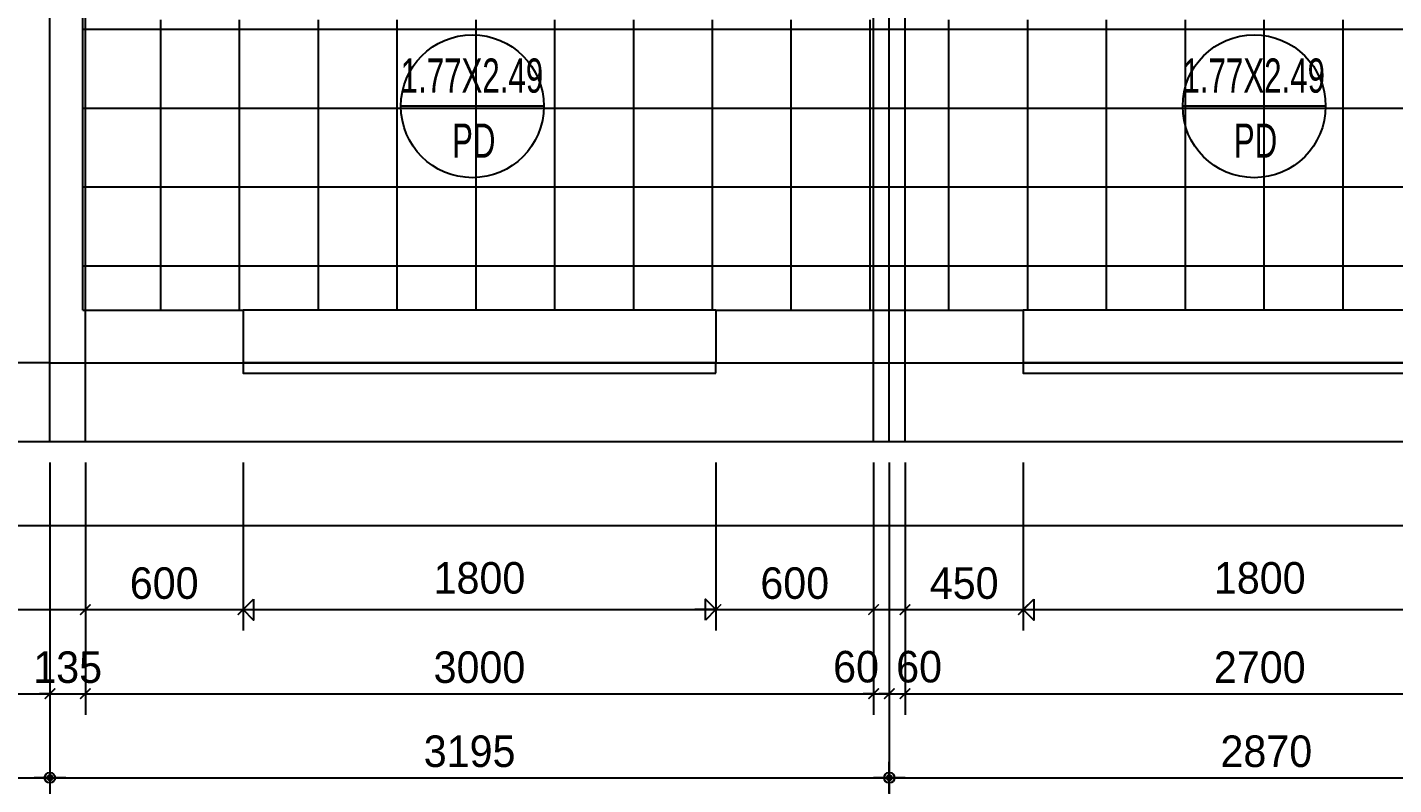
# Model space of a CAD drawing. Header units: millimetres. Extents: x -24416 to 92204, y -190080 to 23760.
# Drawn here: x 8192 to 13393, y -67675 to -64792 of the extents above; entities that cross this region are included whole.
import ezdxf
from ezdxf.enums import TextEntityAlignment as Align
from ezdxf.xclip import XClip

# ---------------------------------------------------------------- set-up
doc = ezdxf.new("R2010")
doc.units = ezdxf.units.MM
doc.header["$LTSCALE"] = 50
doc.header["$XCLIPFRAME"] = 0
doc.linetypes.add('AUDIT_D_220706163347-0', pattern=[0])
doc.linetypes.add('CEN', pattern=[62, 60, -1, 0, -1])
doc.layers.get('defpoints').update_dxf_attribs({"color": 139})
for name, color, linetype in [('A-창호부호', 4, 'Continuous'), ('AA-XXXX-DIMS', 7, 'Continuous'), ('ARDM', 7, 'Continuous'), ('CEN_CON', 1, 'CEN'), ('CEN_WALL', 12, 'CEN'), ('CONC', 2, 'Continuous'), ('DIM', 7, 'AUDIT_D_220706163347-0'), ('ELE3_CON', 7, 'Continuous'), ('X - 단위세대$0$ETC', 6, 'Continuous'), ('바닥타일', 8, 'Continuous')]:
    doc.layers.add(name, color=color, linetype=linetype)
doc.layers.add('MC', color=135, linetype='Continuous', plot=False)
doc.styles.add('HAUD01', font='Dotum.ttf')
doc.styles.add('맑은고딕', font='malgun.ttf', dxfattribs={"width": 0.9})
doc.dimstyles.new('DIM_40', dxfattribs={"dimscale": 40, "dimtxt": 3, "dimasz": 1, "dimexe": 2, "dimexo": 2, "dimgap": 1, "dimtad": 1, "dimdec": 0, "dimzin": 0, "dimdsep": 46, "dimtxsty": '맑은고딕', "dimblk1": 'DIMDOT', "dimblk2": 'DIMDOT', "dimsah": 1, "dimcen": 0.09, "dimdle": 2, "dimclrd": 7, "dimclre": 7, "dimclrt": 3, "dimadec": 0, "dimazin": 0, "dimtfac": 1, "dimtdec": 0, "dimtix": 1, "dimtmove": 2, "dimatfit": 3, "dimldrblk": 'DIMDOT', "dimfxl": 2, "dimtolj": 1, "dimtzin": 0, "dimarcsym": 0})
doc.dimstyles.new('MCDIM_40', dxfattribs={"dimscale": 40, "dimtxt": 3, "dimasz": 1, "dimexe": 2, "dimexo": 2, "dimgap": 1, "dimtad": 1, "dimdec": 0, "dimzin": 0, "dimdsep": 46, "dimtxsty": '맑은고딕', "dimblk1": 'ARCHTICK', "dimblk2": 'ARCHTICK', "dimsah": 1, "dimcen": 0.09, "dimdle": 2, "dimclrd": 7, "dimclre": 7, "dimclrt": 3, "dimadec": 0, "dimazin": 0, "dimtfac": 1, "dimtdec": 0, "dimtix": 1, "dimtmove": 2, "dimatfit": 3, "dimldrblk": 'ARCHTICK', "dimfxl": 1, "dimtolj": 1, "dimtzin": 0, "dimarcsym": 0})
doc.dimstyles.new('외부80-WIN', dxfattribs={"dimscale": 40, "dimtxt": 3, "dimasz": 1, "dimexe": 2, "dimexo": 2.5, "dimgap": 1.5, "dimtad": 1, "dimdec": 0, "dimzin": 0, "dimdsep": 46, "dimtxsty": '맑은고딕', "dimblk": 'DO2-2', "dimblk1": 'DO2-2', "dimblk2": 'DIMDOT', "dimcen": 0.09, "dimdle": 2, "dimclrd": 7, "dimclre": 7, "dimclrt": 3, "dimadec": 0, "dimazin": 0, "dimtfac": 1, "dimtdec": 0, "dimtix": 1, "dimtmove": 2, "dimatfit": 3, "dimldrblk": 'DO2-2', "dimfxl": 1, "dimtolj": 1, "dimtzin": 0, "dimarcsym": 0})

# ---------------------------------------------------------------- blocks, each defined once
blk = doc.blocks.new('U-84B(기본)', base_point=(204212.1, -50484.6))
at = {"layer": '바닥타일'}
h = blk.add_hatch(dxfattribs=at)
h.set_pattern_fill('_USER', color=256, scale=300, double=1, pattern_type=0)
h.set_pattern_definition([(0, (0, 0), (0, 300), []), (90, (0, 0), (-300, 2e-14), [])])
h.paths.add_polyline_path([(215287.1, -49004.6), (215287.1, -49379.6), (214987.1, -49379.6), (214987.1, -49179.6), (204337.1, -49179.6), (204337.1, -50284.6), (217137.1, -50284.6), (217137.1, -49004.6)])
at = {"layer": 'CEN_CON'}
for p, q in [((204212.1, -50784.6), (204212.1, -43109.6)), ((204212.1, -50784.6), (204212.1, -43609.6)), ((204212.1, -50484.6), (219712.1, -50484.6))]:
    blk.add_line(p, q, dxfattribs=at)
at = {"layer": 'CEN_WALL'}
blk.add_line((207407.1, -50784.6), (207407.1, -46359.6), dxfattribs=at)
at = {"layer": 'CONC'}
for p, q in [((204337.1, -50284.6), (204337.1, -48969.6)), ((204337.1, -50284.6), (204947.1, -50284.6)), ((204947.1, -50284.6), (204947.1, -50484.6)), ((206747.1, -50284.6), (207917.1, -50284.6)), ((206747.1, -50284.6), (206747.1, -50484.6)), ((207917.1, -50284.6), (207917.1, -50484.6)), ((204212.1, -50484.6), (204947.1, -50484.6)), ((206747.1, -50484.6), (207917.1, -50484.6))]:
    blk.add_line(p, q, dxfattribs=at)
at = {"layer": 'ELE3_CON'}
for p, q in [((206747.1, -50284.6), (204947.1, -50284.6)), ((209717.1, -50284.6), (207917.1, -50284.6))]:
    blk.add_line(p, q, dxfattribs=at)
at = {"layer": 'MC'}
for p, q in [((204347.1, -50784.6), (204347.1, -46219.6)), ((207347.1, -50784.6), (207347.1, -46359.6)), ((207467.1, -50784.6), (207467.1, -46359.6))]:
    blk.add_line(p, q, dxfattribs=at)
at = {"layer": 'X - 단위세대$0$ETC'}
for points in [[(206747.1, -50524.6), (206747.1, -50484.6), (204947.1, -50484.6), (204947.1, -50524.6), (206747.1, -50524.6)], [(209717.1, -50524.6), (209717.1, -50484.6), (207917.1, -50484.6), (207917.1, -50524.6), (209717.1, -50524.6)]]:
    blk.add_lwpolyline(points, dxfattribs=at)
blk = doc.blocks.new('A$C4D377245')
at = {"layer": 'A-창호부호'}
blk.add_line((675.4, 345), (14.6, 345), dxfattribs=at)
blk.add_circle((345, 345), 330.4, dxfattribs=at)
blk = doc.blocks.new('DIMDOT')
at = {"layer": 'AA-XXXX-DIMS'}
for p, q in [((0, -1.5), (0, 1.5)), ((-1.5, 0), (1.5, 0))]:
    blk.add_line(p, q, dxfattribs=at)
for radius in [0.5, 0.25]:
    blk.add_circle((0, 0), radius, dxfattribs=at)
blk = doc.blocks.new('*D442')
at = {"layer": 'defpoints', "color": 0, "transparency": 16777216}
for p in [(8278.2, -90129), (23178.2, -90129), (23178.2, -91729)]:
    blk.add_point(p, dxfattribs=at)
at = {"layer": 'DIM', "color": 7, "lineweight": -2, "transparency": 16777216}
for p, q in [((8278.2, -90209), (8278.2, -91809)), ((23178.2, -90209), (23178.2, -91809)), ((8318.2, -91729), (23138.2, -91729))]:
    blk.add_line(p, q, dxfattribs=at)
at = {"layer": 'DIM', "color": 7, "lineweight": -2, "transparency": 16777216, "xscale": 40, "yscale": 40, "zscale": 40, "rotation": 180}
blk.add_blockref('DIMDOT', (8278.2, -91729), dxfattribs=at)
at = {"layer": 'DIM', "color": 7, "lineweight": -2, "transparency": 16777216, "xscale": 40, "yscale": 40, "zscale": 40}
blk.add_blockref('DIMDOT', (23178.2, -91729), dxfattribs=at)
at = {"layer": 'DIM', "color": 3, "transparency": 16777216, "insert": (15728.2, -91628.9), "char_height": 120, "attachment_point": 5, "style": 'HAUD01'}
blk.add_mtext('\\A1;14900', dxfattribs=at)
blk = doc.blocks.new('*D443')
at = {"layer": 'defpoints', "color": 0, "transparency": 16777216}
for p in [(8278.2, -90129), (11473.2, -90129), (11473.2, -91409)]:
    blk.add_point(p, dxfattribs=at)
at = {"layer": 'DIM', "color": 7, "lineweight": -2, "transparency": 16777216}
for p, q in [((8278.2, -90209), (8278.2, -91489)), ((11473.2, -90209), (11473.2, -91489)), ((8318.2, -91409), (11433.2, -91409))]:
    blk.add_line(p, q, dxfattribs=at)
at = {"layer": 'DIM', "color": 7, "lineweight": -2, "transparency": 16777216, "xscale": 40, "yscale": 40, "zscale": 40, "rotation": 180}
blk.add_blockref('DIMDOT', (8278.2, -91409), dxfattribs=at)
at = {"layer": 'DIM', "color": 7, "lineweight": -2, "transparency": 16777216, "xscale": 40, "yscale": 40, "zscale": 40}
blk.add_blockref('DIMDOT', (11473.2, -91409), dxfattribs=at)
at = {"layer": 'DIM', "color": 3, "transparency": 16777216, "insert": (9875.7, -91308.9), "char_height": 120, "attachment_point": 5, "style": 'HAUD01'}
blk.add_mtext('\\A1;3195', dxfattribs=at)
blk = doc.blocks.new('*D444')
at = {"layer": 'defpoints', "color": 0, "transparency": 16777216}
for p in [(11473.2, -90129), (14343.2, -90129), (14343.2, -91409)]:
    blk.add_point(p, dxfattribs=at)
at = {"layer": 'DIM', "color": 7, "lineweight": -2, "transparency": 16777216}
for p, q in [((11473.2, -90209), (11473.2, -91489)), ((14343.2, -90209), (14343.2, -91489)), ((11513.2, -91409), (14303.2, -91409))]:
    blk.add_line(p, q, dxfattribs=at)
at = {"layer": 'DIM', "color": 7, "lineweight": -2, "transparency": 16777216, "xscale": 40, "yscale": 40, "zscale": 40, "rotation": 180}
blk.add_blockref('DIMDOT', (11473.2, -91409), dxfattribs=at)
at = {"layer": 'DIM', "color": 7, "lineweight": -2, "transparency": 16777216, "xscale": 40, "yscale": 40, "zscale": 40}
blk.add_blockref('DIMDOT', (14343.2, -91409), dxfattribs=at)
at = {"layer": 'DIM', "color": 3, "transparency": 16777216, "insert": (12908.2, -91308.9), "char_height": 120, "attachment_point": 5, "style": 'HAUD01'}
blk.add_mtext('\\A1;2870', dxfattribs=at)
blk = doc.blocks.new('_ArchTick')
at = {"color": 0, "linetype": 'ByBlock', "const_width": 0.15}
blk.add_lwpolyline([(-0.5, -0.5), (0.5, 0.5)], dxfattribs=at)
blk = doc.blocks.new('*D447')
at = {"layer": 'defpoints', "color": 0, "transparency": 16777216}
for p in [(8278.2, -90129), (8413.2, -90129), (8413.2, -91089)]:
    blk.add_point(p, dxfattribs=at)
at = {"layer": 'DIM', "color": 7, "lineweight": -2, "transparency": 16777216}
for p, q in [((8278.2, -90209), (8278.2, -91169)), ((8413.2, -90209), (8413.2, -91169)), ((8278.2, -91089), (8238.2, -91089)), ((8278.2, -91089), (8413.2, -91089)), ((8413.2, -91089), (8453.2, -91089))]:
    blk.add_line(p, q, dxfattribs=at)
at = {"layer": 'DIM', "color": 7, "lineweight": -2, "transparency": 16777216, "xscale": 40, "yscale": 40, "zscale": 40}
blk.add_blockref('_ArchTick', (8278.2, -91089), dxfattribs=at)
at = {"layer": 'DIM', "color": 7, "lineweight": -2, "transparency": 16777216, "xscale": 40, "yscale": 40, "zscale": 40, "rotation": 180}
blk.add_blockref('_ArchTick', (8413.2, -91089), dxfattribs=at)
at = {"layer": 'DIM', "color": 3, "transparency": 16777216, "insert": (8345.7, -90988.9), "char_height": 120, "attachment_point": 5, "style": 'HAUD01'}
blk.add_mtext('\\A1;135', dxfattribs=at)
blk = doc.blocks.new('*D448')
at = {"layer": 'defpoints', "color": 0, "transparency": 16777216}
for p in [(8413.2, -90129), (11413.2, -90129), (11413.2, -91089)]:
    blk.add_point(p, dxfattribs=at)
at = {"layer": 'DIM', "color": 7, "lineweight": -2, "transparency": 16777216}
for p, q in [((8413.2, -90209), (8413.2, -91169)), ((11413.2, -90209), (11413.2, -91169)), ((8333.2, -91089), (11493.2, -91089))]:
    blk.add_line(p, q, dxfattribs=at)
at = {"layer": 'DIM', "color": 7, "lineweight": -2, "transparency": 16777216, "xscale": 40, "yscale": 40, "zscale": 40, "rotation": 180}
blk.add_blockref('_ArchTick', (8413.2, -91089), dxfattribs=at)
at = {"layer": 'DIM', "color": 7, "lineweight": -2, "transparency": 16777216, "xscale": 40, "yscale": 40, "zscale": 40}
blk.add_blockref('_ArchTick', (11413.2, -91089), dxfattribs=at)
at = {"layer": 'DIM', "color": 3, "transparency": 16777216, "insert": (9913.2, -90988.9), "char_height": 120, "attachment_point": 5, "style": 'HAUD01'}
blk.add_mtext('\\A1;3000', dxfattribs=at)
blk = doc.blocks.new('*D449')
at = {"layer": 'defpoints', "color": 0, "transparency": 16777216}
for p in [(11413.2, -90129), (11473.2, -90129), (11473.2, -91089)]:
    blk.add_point(p, dxfattribs=at)
at = {"layer": 'DIM', "color": 7, "lineweight": -2, "transparency": 16777216}
for p, q in [((11413.2, -90209), (11413.2, -91169)), ((11473.2, -90209), (11473.2, -91169)), ((11413.2, -91089), (11373.2, -91089)), ((11413.2, -91089), (11473.2, -91089)), ((11473.2, -91089), (11513.2, -91089))]:
    blk.add_line(p, q, dxfattribs=at)
at = {"layer": 'DIM', "color": 7, "lineweight": -2, "transparency": 16777216, "xscale": 40, "yscale": 40, "zscale": 40}
blk.add_blockref('_ArchTick', (11413.2, -91089), dxfattribs=at)
at = {"layer": 'DIM', "color": 7, "lineweight": -2, "transparency": 16777216, "xscale": 40, "yscale": 40, "zscale": 40, "rotation": 180}
blk.add_blockref('_ArchTick', (11473.2, -91089), dxfattribs=at)
at = {"layer": 'DIM', "color": 3, "transparency": 16777216, "insert": (11346.6, -90987), "char_height": 120, "attachment_point": 5, "style": 'HAUD01'}
blk.add_mtext('\\A1;60', dxfattribs=at)
blk = doc.blocks.new('*D450')
at = {"layer": 'defpoints', "color": 0, "transparency": 16777216}
for p in [(11473.2, -90129), (11533.2, -90129), (11533.2, -91089)]:
    blk.add_point(p, dxfattribs=at)
at = {"layer": 'DIM', "color": 7, "lineweight": -2, "transparency": 16777216}
for p, q in [((11473.2, -90209), (11473.2, -91169)), ((11533.2, -90209), (11533.2, -91169)), ((11473.2, -91089), (11433.2, -91089)), ((11473.2, -91089), (11533.2, -91089)), ((11533.2, -91089), (11573.2, -91089))]:
    blk.add_line(p, q, dxfattribs=at)
at = {"layer": 'DIM', "color": 7, "lineweight": -2, "transparency": 16777216, "xscale": 40, "yscale": 40, "zscale": 40}
blk.add_blockref('_ArchTick', (11473.2, -91089), dxfattribs=at)
at = {"layer": 'DIM', "color": 7, "lineweight": -2, "transparency": 16777216, "xscale": 40, "yscale": 40, "zscale": 40, "rotation": 180}
blk.add_blockref('_ArchTick', (11533.2, -91089), dxfattribs=at)
at = {"layer": 'DIM', "color": 3, "transparency": 16777216, "insert": (11586.5, -90987), "char_height": 120, "attachment_point": 5, "style": 'HAUD01'}
blk.add_mtext('\\A1;60', dxfattribs=at)
blk = doc.blocks.new('*D451')
at = {"layer": 'defpoints', "color": 0, "transparency": 16777216}
for p in [(11533.2, -90129), (14233.2, -90129), (14233.2, -91089)]:
    blk.add_point(p, dxfattribs=at)
at = {"layer": 'DIM', "color": 7, "lineweight": -2, "transparency": 16777216}
for p, q in [((11533.2, -90209), (11533.2, -91169)), ((14233.2, -90209), (14233.2, -91169)), ((11453.2, -91089), (14313.2, -91089))]:
    blk.add_line(p, q, dxfattribs=at)
at = {"layer": 'DIM', "color": 7, "lineweight": -2, "transparency": 16777216, "xscale": 40, "yscale": 40, "zscale": 40, "rotation": 180}
blk.add_blockref('_ArchTick', (11533.2, -91089), dxfattribs=at)
at = {"layer": 'DIM', "color": 7, "lineweight": -2, "transparency": 16777216, "xscale": 40, "yscale": 40, "zscale": 40}
blk.add_blockref('_ArchTick', (14233.2, -91089), dxfattribs=at)
at = {"layer": 'DIM', "color": 3, "transparency": 16777216, "insert": (12883.2, -90988.9), "char_height": 120, "attachment_point": 5, "style": 'HAUD01'}
blk.add_mtext('\\A1;2700', dxfattribs=at)
blk = doc.blocks.new('*D460')
at = {"layer": 'defpoints', "color": 0, "transparency": 16777216}
for p in [(8413.2, -90129), (9013.2, -90129), (9013.2, -90769)]:
    blk.add_point(p, dxfattribs=at)
at = {"layer": 'DIM', "color": 7, "lineweight": -2, "transparency": 16777216}
for p, q in [((8413.2, -90209), (8413.2, -90849)), ((9013.2, -90209), (9013.2, -90849)), ((8333.2, -90769), (9093.2, -90769))]:
    blk.add_line(p, q, dxfattribs=at)
at = {"layer": 'DIM', "color": 7, "lineweight": -2, "transparency": 16777216, "xscale": 40, "yscale": 40, "zscale": 40, "rotation": 180}
blk.add_blockref('_ArchTick', (8413.2, -90769), dxfattribs=at)
at = {"layer": 'DIM', "color": 7, "lineweight": -2, "transparency": 16777216, "xscale": 40, "yscale": 40, "zscale": 40}
blk.add_blockref('_ArchTick', (9013.2, -90769), dxfattribs=at)
at = {"layer": 'DIM', "color": 3, "transparency": 16777216, "insert": (8713.2, -90668.9), "char_height": 120, "attachment_point": 5, "style": 'HAUD01'}
blk.add_mtext('\\A1;600', dxfattribs=at)
blk = doc.blocks.new('DO2-2')
at = {"layer": 'ARDM'}
blk.add_line((0, 0), (-2, 0), dxfattribs=at)
blk.add_lwpolyline([(-1, -1), (-1, 1), (0, 0)], close=True, dxfattribs=at)
blk = doc.blocks.new('*D461')
at = {"layer": 'defpoints', "color": 0, "transparency": 16777216}
for p in [(9013.2, -90129), (10813.2, -90129), (10813.2, -90769)]:
    blk.add_point(p, dxfattribs=at)
at = {"layer": 'DIM', "color": 7, "lineweight": -2, "transparency": 16777216}
for p, q in [((9013.2, -90229), (9013.2, -90849)), ((10813.2, -90229), (10813.2, -90849)), ((9053.2, -90769), (10773.2, -90769))]:
    blk.add_line(p, q, dxfattribs=at)
at = {"layer": 'DIM', "color": 7, "lineweight": -2, "transparency": 16777216, "xscale": 40, "yscale": 40, "zscale": 40, "rotation": 180}
blk.add_blockref('DO2-2', (9013.2, -90769), dxfattribs=at)
at = {"layer": 'DIM', "color": 7, "lineweight": -2, "transparency": 16777216, "xscale": 40, "yscale": 40, "zscale": 40}
blk.add_blockref('DO2-2', (10813.2, -90769), dxfattribs=at)
at = {"layer": 'DIM', "color": 3, "transparency": 16777216, "insert": (9913.2, -90648.9), "char_height": 120, "attachment_point": 5, "style": 'HAUD01'}
blk.add_mtext('\\A1;1800', dxfattribs=at)
blk = doc.blocks.new('*D462')
at = {"layer": 'defpoints', "color": 0, "transparency": 16777216}
for p in [(10813.2, -90129), (11413.2, -90129), (11413.2, -90769)]:
    blk.add_point(p, dxfattribs=at)
at = {"layer": 'DIM', "color": 7, "lineweight": -2, "transparency": 16777216}
for p, q in [((10813.2, -90209), (10813.2, -90849)), ((11413.2, -90209), (11413.2, -90849)), ((10733.2, -90769), (11493.2, -90769))]:
    blk.add_line(p, q, dxfattribs=at)
at = {"layer": 'DIM', "color": 7, "lineweight": -2, "transparency": 16777216, "xscale": 40, "yscale": 40, "zscale": 40, "rotation": 180}
blk.add_blockref('_ArchTick', (10813.2, -90769), dxfattribs=at)
at = {"layer": 'DIM', "color": 7, "lineweight": -2, "transparency": 16777216, "xscale": 40, "yscale": 40, "zscale": 40}
blk.add_blockref('_ArchTick', (11413.2, -90769), dxfattribs=at)
at = {"layer": 'DIM', "color": 3, "transparency": 16777216, "insert": (11113.2, -90668.9), "char_height": 120, "attachment_point": 5, "style": 'HAUD01'}
blk.add_mtext('\\A1;600', dxfattribs=at)
blk = doc.blocks.new('*D463')
at = {"layer": 'defpoints', "color": 0, "transparency": 16777216}
for p in [(11533.2, -90129), (11983.2, -90129), (11983.2, -90769)]:
    blk.add_point(p, dxfattribs=at)
at = {"layer": 'DIM', "color": 7, "lineweight": -2, "transparency": 16777216}
for p, q in [((11533.2, -90209), (11533.2, -90849)), ((11983.2, -90209), (11983.2, -90849)), ((11453.2, -90769), (12063.2, -90769))]:
    blk.add_line(p, q, dxfattribs=at)
at = {"layer": 'DIM', "color": 7, "lineweight": -2, "transparency": 16777216, "xscale": 40, "yscale": 40, "zscale": 40, "rotation": 180}
blk.add_blockref('_ArchTick', (11533.2, -90769), dxfattribs=at)
at = {"layer": 'DIM', "color": 7, "lineweight": -2, "transparency": 16777216, "xscale": 40, "yscale": 40, "zscale": 40}
blk.add_blockref('_ArchTick', (11983.2, -90769), dxfattribs=at)
at = {"layer": 'DIM', "color": 3, "transparency": 16777216, "insert": (11758.2, -90668.9), "char_height": 120, "attachment_point": 5, "style": 'HAUD01'}
blk.add_mtext('\\A1;450', dxfattribs=at)
blk = doc.blocks.new('*D464')
at = {"layer": 'defpoints', "color": 0, "transparency": 16777216}
for p in [(11983.2, -90129), (13783.2, -90129), (13783.2, -90769)]:
    blk.add_point(p, dxfattribs=at)
at = {"layer": 'DIM', "color": 7, "lineweight": -2, "transparency": 16777216}
for p, q in [((11983.2, -90229), (11983.2, -90849)), ((13783.2, -90229), (13783.2, -90849)), ((12023.2, -90769), (13743.2, -90769))]:
    blk.add_line(p, q, dxfattribs=at)
at = {"layer": 'DIM', "color": 7, "lineweight": -2, "transparency": 16777216, "xscale": 40, "yscale": 40, "zscale": 40, "rotation": 180}
blk.add_blockref('DO2-2', (11983.2, -90769), dxfattribs=at)
at = {"layer": 'DIM', "color": 7, "lineweight": -2, "transparency": 16777216, "xscale": 40, "yscale": 40, "zscale": 40}
blk.add_blockref('DO2-2', (13783.2, -90769), dxfattribs=at)
at = {"layer": 'DIM', "color": 3, "transparency": 16777216, "insert": (12883.2, -90648.9), "char_height": 120, "attachment_point": 5, "style": 'HAUD01'}
blk.add_mtext('\\A1;1800', dxfattribs=at)
blk = doc.blocks.new('U-84A(기본)', base_point=(206477.1, -21253.3))
at = {"layer": 'CEN_CON'}
for p, q in [((206477.1, -21553.3), (206477.1, -13878.3)), ((206477.1, -21253.3), (221712.1, -21253.3))]:
    blk.add_line(p, q, dxfattribs=at)
at = {"layer": 'CONC'}
blk.add_line((206477.1, -21253.3), (207212.1, -21253.3), dxfattribs=at)
blk = doc.blocks.new('DIM-1108')
at = {"layer": 'DIM'}
for base, p1, p2, dimstyle, override, picture, middle in [((8413.2, -91089), (8278.2, -90129), (8413.2, -90129), 'MCDIM_40', {"dimtxsty": 'HAUD01'}, '*D447', (8345.7, -90988.9)), ((23178.2, -91729), (8278.2, -90129), (23178.2, -90129), 'DIM_40', {"dimscale": 40, "dimtxsty": 'HAUD01'}, '*D442', (15728.2, -91628.9)), ((11473.2, -91409), (8278.2, -90129), (11473.2, -90129), 'DIM_40', {"dimscale": 40, "dimtxsty": 'HAUD01'}, '*D443', (9875.7, -91308.9)), ((11413.2, -91089), (8413.2, -90129), (11413.2, -90129), 'MCDIM_40', {"dimtxsty": 'HAUD01'}, '*D448', (9913.2, -90988.9)), ((9013.2, -90769), (8413.2, -90129), (9013.2, -90129), 'MCDIM_40', {"dimtxsty": 'HAUD01'}, '*D460', (8713.2, -90668.9)), ((10813.2, -90769), (9013.2, -90129), (10813.2, -90129), '외부80-WIN', {"dimtxsty": 'HAUD01'}, '*D461', (9913.2, -90648.9)), ((11413.2, -90769), (10813.2, -90129), (11413.2, -90129), 'MCDIM_40', {"dimtxsty": 'HAUD01'}, '*D462', (11113.2, -90668.9)), ((14343.2, -91409), (11473.2, -90129), (14343.2, -90129), 'DIM_40', {"dimscale": 40, "dimtxsty": 'HAUD01'}, '*D444', (12908.2, -91308.9)), ((14233.2, -91089), (11533.2, -90129), (14233.2, -90129), 'MCDIM_40', {"dimtxsty": 'HAUD01'}, '*D451', (12883.2, -90988.9)), ((11983.2, -90769), (11533.2, -90129), (11983.2, -90129), 'MCDIM_40', {"dimtxsty": 'HAUD01'}, '*D463', (11758.2, -90668.9)), ((13783.2, -90769), (11983.2, -90129), (13783.2, -90129), '외부80-WIN', {"dimtxsty": 'HAUD01'}, '*D464', (12883.2, -90648.9))]:
    dim = blk.add_linear_dim(base=base, p1=p1, p2=p2, angle=180, dimstyle=dimstyle, override=override, dxfattribs=at)
    dim.commit()
    dim.dimension.update_dxf_attribs({"geometry": picture, "text_midpoint": middle})
for base, p1, p2, picture, middle in [((11473.2, -91089), (11413.2, -90129), (11473.2, -90129), '*D449', (11346.6, -90987)), ((11533.2, -91089), (11473.2, -90129), (11533.2, -90129), '*D450', (11586.5, -90987))]:
    dim = blk.add_linear_dim(base=base, p1=p1, p2=p2, angle=180, dimstyle='MCDIM_40', override={"dimtxsty": 'HAUD01'}, dxfattribs=at)
    dim.commit()
    dim.dimension.update_dxf_attribs({"geometry": picture, "text_midpoint": middle, "dimtype": 128})

msp = doc.modelspace()

# ---------------------------------------------------------------- linework, layer by layer
at = {"layer": 'defpoints'}
for points in [[(5849.7, -51589.2), (5849.7, -67649), (25058.2, -67649), (25058.2, -51589.2)], [(6169.7, -51909.2), (6169.7, -67329), (24738.2, -67329), (24738.2, -51909.2)], [(6489.7, -52229.2), (6489.7, -67009), (24418.2, -67009), (24418.2, -52229.2)], [(6809.7, -52549.2), (6809.7, -66689), (24098.2, -66689), (24098.2, -52549.2)], [(7129.7, -52869.2), (7129.7, -66369), (23778.2, -66369), (23778.2, -52869.2)]]:
    msp.add_lwpolyline(points, close=True, dxfattribs=at)

# ---------------------------------------------------------------- block references
for name, p in [('DIM-1108', (0, 23760)), ('U-84B(기본)', (8278.2, -66069))]:
    msp.add_blockref(name, p)
ref = msp.add_blockref('U-84A(기본)', (8278.2, -66069), dxfattribs=dict(xscale=-1))
XClip(ref).set_block_clipping_path([(190977.1148644797, -21553.2908892445), (207625.679779337, -8053.4973983663)])
at = {"layer": 'A-창호부호', "xscale": 0.8231884058332071, "yscale": 0.8231884058332071, "zscale": 0.8231884058332071}
for p in [(9602.2, -65376.8), (12577.8, -65376.8)]:
    msp.add_blockref('A$C4D377245', p, dxfattribs=at)

# ---------------------------------------------------------------- texts
at = {"layer": 'A-창호부호', "color": 6, "style": 'HAUD01', "width": 0.7}
for s, p in [('1.77X2.49', (9884.5, -64976)), ('1.77X2.49', (12860.2, -64976)), ('PD', (9891.4, -65223.7)), ('PD', (12867.1, -65223.7))]:
    msp.add_text(s, height=130, dxfattribs=at).set_placement(p, align=Align.MIDDLE)

doc.saveas('drawing.dxf')
